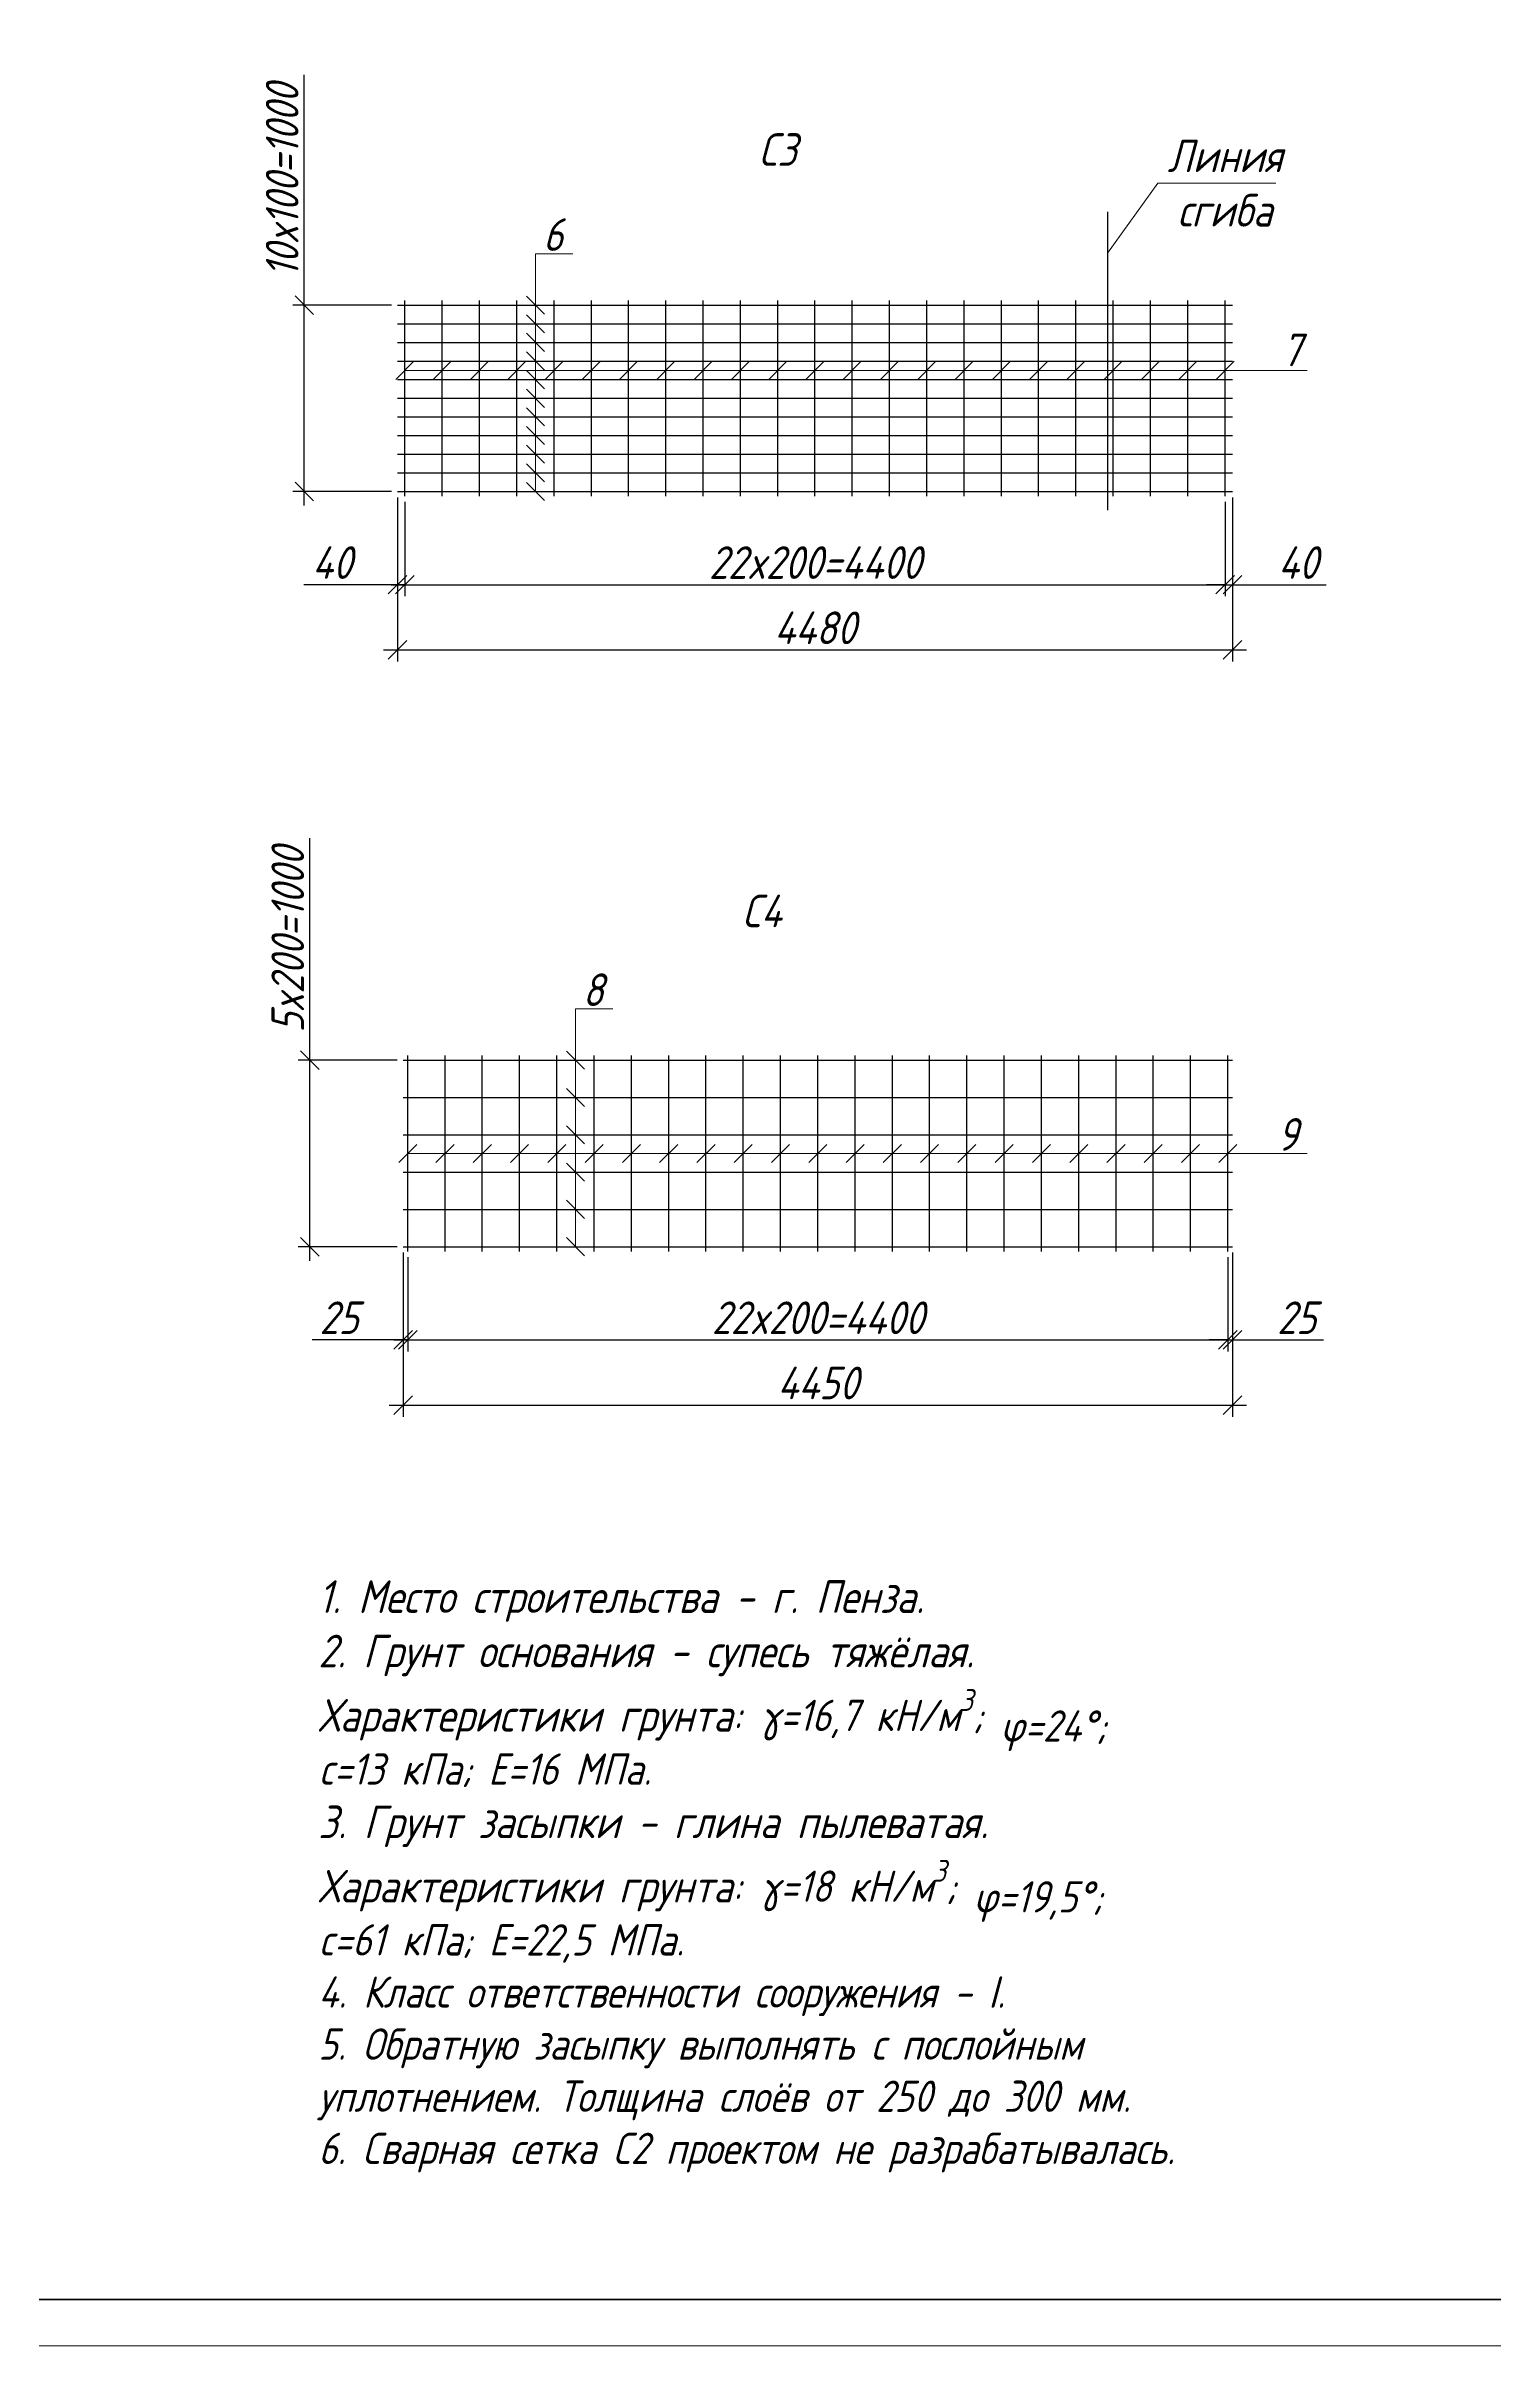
# Model space of a CAD drawing. Header units: millimetres. Extents: x -1004 to 900128, y -352756 to 107728.
# Drawn here: x 444483 to 460021, y 3717 to 28393 of the extents above; entities that cross this region are included whole.
import ezdxf

# ---------------------------------------------------------------- set-up
doc = ezdxf.new("R2010")
doc.units = ezdxf.units.MM
doc.linetypes.add('ACAD_ISO02W100', pattern=[15, 12, -3])
for name, color, linetype, lineweight in [('basic', 95, 'Continuous', 30), ('frame', 173, 'Continuous', 40), ('hatch', 117, 'ACAD_ISO02W100', 25), ('size', 45, 'Continuous', 20), ('text', 13, 'Continuous', 20), ('thin', 153, 'Continuous', 18)]:
    doc.layers.add(name, color=color, linetype=linetype, lineweight=lineweight)
doc.styles.add('Structures', font='isocpeur.ttf', dxfattribs={"width": 0.85, "oblique": 15})
doc.dimstyles.new('structures 3.5 50', dxfattribs={"dimtxt": 3.5, "dimasz": 2, "dimexe": 1.25, "dimexo": 0.625, "dimtad": 1, "dimlfac": 0.5, "dimtxsty": 'Structures', "dimblk": 'OBLIQUE', "dimcen": 2.5, "dimdle": 1.5, "dimadec": 0, "dimazin": 0, "dimtfac": 1, "dimtmove": 0, "dimatfit": 3, "dimfxl": 1, "dimarcsym": 0})

# ---------------------------------------------------------------- blocks, each defined once
blk = doc.blocks.new('_Oblique')
at = {"color": 0, "linetype": 'ByBlock', "lineweight": -2}
blk.add_line((-0.5, -0.5), (0.5, 0.5), dxfattribs=at)
blk = doc.blocks.new('*D679')
at = {"layer": 'Defpoints', "color": 0, "transparency": 16777216}
for p in [(448255, 23614), (448335, 23564), (448255, 22614)]:
    blk.add_point(p, dxfattribs=at)
at = {"layer": 'size', "color": 0, "lineweight": -2, "transparency": 16777216}
for p, q in [((448255, 23551), (448255, 22489)), ((448335, 23501), (448335, 22489)), ((448255, 22614), (447249, 22614)), ((448335, 22614), (448255, 22614)), ((448335, 22614), (448535, 22614))]:
    blk.add_line(p, q, dxfattribs=at)
at = {"layer": 'size', "color": 0, "lineweight": -2, "transparency": 16777216, "xscale": 200, "yscale": 200, "zscale": 200}
blk.add_blockref('_Oblique', (448255, 22614), dxfattribs=at)
at = {"layer": 'size', "color": 0, "lineweight": -2, "transparency": 16777216, "xscale": 200, "yscale": 200, "zscale": 200, "rotation": 180}
blk.add_blockref('_Oblique', (448335, 22614), dxfattribs=at)
at = {"layer": 'size', "color": 0, "transparency": 16777216, "insert": (447552, 22851), "char_height": 350, "attachment_point": 5, "style": 'Structures'}
blk.add_mtext('40', dxfattribs=at)
blk = doc.blocks.new('*D680')
at = {"layer": 'Defpoints', "color": 0, "transparency": 16777216}
for p in [(457135, 23564), (457215, 23614), (457215, 22614)]:
    blk.add_point(p, dxfattribs=at)
at = {"layer": 'size', "color": 0, "lineweight": -2, "transparency": 16777216}
for p, q in [((457135, 23501), (457135, 22489)), ((457215, 23551), (457215, 22489)), ((457135, 22614), (456935, 22614)), ((457135, 22614), (457215, 22614)), ((457215, 22614), (458220, 22614))]:
    blk.add_line(p, q, dxfattribs=at)
at = {"layer": 'size', "color": 0, "lineweight": -2, "transparency": 16777216, "xscale": 200, "yscale": 200, "zscale": 200}
blk.add_blockref('_Oblique', (457135, 22614), dxfattribs=at)
at = {"layer": 'size', "color": 0, "lineweight": -2, "transparency": 16777216, "xscale": 200, "yscale": 200, "zscale": 200, "rotation": 180}
blk.add_blockref('_Oblique', (457215, 22614), dxfattribs=at)
at = {"layer": 'size', "color": 0, "transparency": 16777216, "insert": (457917, 22851), "char_height": 350, "attachment_point": 5, "style": 'Structures'}
blk.add_mtext('40', dxfattribs=at)
blk = doc.blocks.new('*D681')
at = {"layer": 'Defpoints', "color": 0, "transparency": 16777216}
for p in [(448335, 23564), (457135, 23564), (457135, 22614)]:
    blk.add_point(p, dxfattribs=at)
at = {"layer": 'size', "color": 0, "lineweight": -2, "transparency": 16777216}
for p, q in [((448335, 23501), (448335, 22489)), ((457135, 23501), (457135, 22489)), ((448185, 22614), (457285, 22614))]:
    blk.add_line(p, q, dxfattribs=at)
at = {"layer": 'size', "color": 0, "lineweight": -2, "transparency": 16777216, "xscale": 200, "yscale": 200, "zscale": 200, "rotation": 180}
blk.add_blockref('_Oblique', (448335, 22614), dxfattribs=at)
at = {"layer": 'size', "color": 0, "lineweight": -2, "transparency": 16777216, "xscale": 200, "yscale": 200, "zscale": 200}
blk.add_blockref('_Oblique', (457135, 22614), dxfattribs=at)
at = {"layer": 'size', "color": 0, "transparency": 16777216, "insert": (452735, 22851), "char_height": 350, "attachment_point": 5, "style": 'Structures'}
blk.add_mtext('22x200=4400', dxfattribs=at)
blk = doc.blocks.new('*D682')
at = {"layer": 'Defpoints', "color": 0, "transparency": 16777216}
for p in [(448255, 23614), (457215, 23614), (457215, 21914)]:
    blk.add_point(p, dxfattribs=at)
at = {"layer": 'size', "color": 0, "lineweight": -2, "transparency": 16777216}
for p, q in [((448255, 23551), (448255, 21789)), ((457215, 23551), (457215, 21789)), ((448105, 21914), (457365, 21914))]:
    blk.add_line(p, q, dxfattribs=at)
at = {"layer": 'size', "color": 0, "lineweight": -2, "transparency": 16777216, "xscale": 200, "yscale": 200, "zscale": 200, "rotation": 180}
blk.add_blockref('_Oblique', (448255, 21914), dxfattribs=at)
at = {"layer": 'size', "color": 0, "lineweight": -2, "transparency": 16777216, "xscale": 200, "yscale": 200, "zscale": 200}
blk.add_blockref('_Oblique', (457215, 21914), dxfattribs=at)
at = {"layer": 'size', "color": 0, "transparency": 16777216, "insert": (452735, 22151), "char_height": 350, "attachment_point": 5, "style": 'Structures'}
blk.add_mtext('4480', dxfattribs=at)
blk = doc.blocks.new('*D683')
at = {"layer": 'Defpoints', "color": 0, "transparency": 16777216}
for p in [(447255, 25614), (448255, 25614), (448255, 23614)]:
    blk.add_point(p, dxfattribs=at)
at = {"layer": 'size', "color": 0, "lineweight": -2, "transparency": 16777216}
for p, q in [((447255, 25614), (447255, 28085)), ((448192, 25614), (447130, 25614)), ((447255, 23464), (447255, 25614)), ((448192, 23614), (447130, 23614))]:
    blk.add_line(p, q, dxfattribs=at)
at = {"layer": 'size', "color": 0, "lineweight": -2, "transparency": 16777216, "xscale": 200, "yscale": 200, "zscale": 200}
for p, rotation in [((447255, 25614), 90), ((447255, 23614), 270)]:
    blk.add_blockref('_Oblique', p, dxfattribs=dict(at, rotation=rotation))
at = {"layer": 'size', "color": 0, "transparency": 16777216, "insert": (447017, 26949), "char_height": 350, "attachment_point": 5, "rotation": 90, "style": 'Structures'}
blk.add_mtext('10x100=1000', dxfattribs=at)
blk = doc.blocks.new('*U628')
at = {"layer": 'thin'}
blk.add_line((-97, -97), (97, 97), dxfattribs=at)
blk = doc.blocks.new('*U629')
at = {"layer": 'thin', "color": 0, "linetype": 'ByBlock', "lineweight": -2, "transparency": 16777216}
for p in [(0, 0), (400, 0), (800, 0), (1200, 0), (1600, 0), (2000, 0), (2400, 0), (2800, 0), (3200, 0), (3600, 0), (4000, 0), (4400, 0), (4800, 0), (5200, 0), (5600, 0), (6000, 0), (6400, 0), (6800, 0), (7200, 0), (7600, 0), (8000, 0), (8400, 0), (8800, 0)]:
    blk.add_blockref('*U628', p, dxfattribs=at)
blk = doc.blocks.new('*D684')
at = {"layer": 'Defpoints', "color": 0, "transparency": 16777216}
for p in [(447315, 17511), (448315, 17511), (448315, 15511)]:
    blk.add_point(p, dxfattribs=at)
at = {"layer": 'size', "color": 0, "lineweight": -2, "transparency": 16777216}
for p, q in [((447315, 17511), (447315, 19894)), ((448252, 17511), (447190, 17511)), ((447315, 15361), (447315, 17511)), ((448252, 15511), (447190, 15511))]:
    blk.add_line(p, q, dxfattribs=at)
at = {"layer": 'size', "color": 0, "lineweight": -2, "transparency": 16777216, "xscale": 200, "yscale": 200, "zscale": 200}
for p, rotation in [((447315, 17511), 90), ((447315, 15511), 270)]:
    blk.add_blockref('_Oblique', p, dxfattribs=dict(at, rotation=rotation))
at = {"layer": 'size', "color": 0, "transparency": 16777216, "insert": (447077, 18803), "char_height": 350, "attachment_point": 5, "rotation": 90, "style": 'Structures'}
blk.add_mtext('5x200=1000', dxfattribs=at)
blk = doc.blocks.new('*D685')
at = {"layer": 'Defpoints', "color": 0, "transparency": 16777216}
for p in [(448315, 15511), (448365, 15461), (448315, 14511)]:
    blk.add_point(p, dxfattribs=at)
at = {"layer": 'size', "color": 0, "lineweight": -2, "transparency": 16777216}
for p, q in [((448315, 15449), (448315, 14386)), ((448365, 15399), (448365, 14386)), ((448315, 14511), (447339, 14511)), ((448365, 14511), (448315, 14511)), ((448365, 14511), (448565, 14511))]:
    blk.add_line(p, q, dxfattribs=at)
at = {"layer": 'size', "color": 0, "lineweight": -2, "transparency": 16777216, "xscale": 200, "yscale": 200, "zscale": 200}
blk.add_blockref('_Oblique', (448315, 14511), dxfattribs=at)
at = {"layer": 'size', "color": 0, "lineweight": -2, "transparency": 16777216, "xscale": 200, "yscale": 200, "zscale": 200, "rotation": 180}
blk.add_blockref('_Oblique', (448365, 14511), dxfattribs=at)
at = {"layer": 'size', "color": 0, "transparency": 16777216, "insert": (447627, 14749), "char_height": 350, "attachment_point": 5, "style": 'Structures'}
blk.add_mtext('25', dxfattribs=at)
blk = doc.blocks.new('*D686')
at = {"layer": 'Defpoints', "color": 0, "transparency": 16777216}
for p in [(448365, 15461), (457165, 15461), (457165, 14511)]:
    blk.add_point(p, dxfattribs=at)
at = {"layer": 'size', "color": 0, "lineweight": -2, "transparency": 16777216}
for p, q in [((448365, 15399), (448365, 14386)), ((457165, 15399), (457165, 14386)), ((448215, 14511), (457315, 14511))]:
    blk.add_line(p, q, dxfattribs=at)
at = {"layer": 'size', "color": 0, "lineweight": -2, "transparency": 16777216, "xscale": 200, "yscale": 200, "zscale": 200, "rotation": 180}
blk.add_blockref('_Oblique', (448365, 14511), dxfattribs=at)
at = {"layer": 'size', "color": 0, "lineweight": -2, "transparency": 16777216, "xscale": 200, "yscale": 200, "zscale": 200}
blk.add_blockref('_Oblique', (457165, 14511), dxfattribs=at)
at = {"layer": 'size', "color": 0, "transparency": 16777216, "insert": (452765, 14749), "char_height": 350, "attachment_point": 5, "style": 'Structures'}
blk.add_mtext('22x200=4400', dxfattribs=at)
blk = doc.blocks.new('*D687')
at = {"layer": 'Defpoints', "color": 0, "transparency": 16777216}
for p in [(457165, 15461), (457215, 15511), (457215, 14511)]:
    blk.add_point(p, dxfattribs=at)
at = {"layer": 'size', "color": 0, "lineweight": -2, "transparency": 16777216}
for p, q in [((457165, 15399), (457165, 14386)), ((457215, 15449), (457215, 14386)), ((457165, 14511), (456965, 14511)), ((457165, 14511), (457215, 14511)), ((457215, 14511), (458190, 14511))]:
    blk.add_line(p, q, dxfattribs=at)
at = {"layer": 'size', "color": 0, "lineweight": -2, "transparency": 16777216, "xscale": 200, "yscale": 200, "zscale": 200}
blk.add_blockref('_Oblique', (457165, 14511), dxfattribs=at)
at = {"layer": 'size', "color": 0, "lineweight": -2, "transparency": 16777216, "xscale": 200, "yscale": 200, "zscale": 200, "rotation": 180}
blk.add_blockref('_Oblique', (457215, 14511), dxfattribs=at)
at = {"layer": 'size', "color": 0, "transparency": 16777216, "insert": (457903, 14749), "char_height": 350, "attachment_point": 5, "style": 'Structures'}
blk.add_mtext('25', dxfattribs=at)
blk = doc.blocks.new('*D688')
at = {"layer": 'Defpoints', "color": 0, "transparency": 16777216}
for p in [(448315, 15511), (457215, 15511), (457215, 13811)]:
    blk.add_point(p, dxfattribs=at)
at = {"layer": 'size', "color": 0, "lineweight": -2, "transparency": 16777216}
for p, q in [((448315, 15449), (448315, 13686)), ((457215, 15449), (457215, 13686)), ((448165, 13811), (457365, 13811))]:
    blk.add_line(p, q, dxfattribs=at)
at = {"layer": 'size', "color": 0, "lineweight": -2, "transparency": 16777216, "xscale": 200, "yscale": 200, "zscale": 200, "rotation": 180}
blk.add_blockref('_Oblique', (448315, 13811), dxfattribs=at)
at = {"layer": 'size', "color": 0, "lineweight": -2, "transparency": 16777216, "xscale": 200, "yscale": 200, "zscale": 200}
blk.add_blockref('_Oblique', (457215, 13811), dxfattribs=at)
at = {"layer": 'size', "color": 0, "transparency": 16777216, "insert": (452765, 14049), "char_height": 350, "attachment_point": 5, "style": 'Structures'}
blk.add_mtext('4450', dxfattribs=at)
blk = doc.blocks.new('*U630')
at = {"layer": 'thin'}
blk.add_line((-97, -97), (97, 97), dxfattribs=at)
blk = doc.blocks.new('*U631')
at = {"layer": 'thin', "color": 0, "linetype": 'ByBlock', "lineweight": -2, "transparency": 16777216}
for p in [(0, 0), (400, 0), (800, 0), (1200, 0), (1600, 0), (2000, 0), (2400, 0), (2800, 0), (3200, 0), (3600, 0), (4000, 0), (4400, 0), (4800, 0), (5200, 0), (5600, 0), (6000, 0), (6400, 0), (6800, 0), (7200, 0), (7600, 0), (8000, 0), (8400, 0), (8800, 0)]:
    blk.add_blockref('*U630', p, dxfattribs=at)

msp = doc.modelspace()

# ---------------------------------------------------------------- linework, layer by layer
at = {"layer": 'basic'}
for p, q in [((448334.678, 23563.557), (448334.678, 25663.557)), ((448734.678, 23563.557), (448734.678, 25663.557)), ((449134.678, 23563.557), (449134.678, 25663.557)), ((449534.678, 23563.557), (449534.678, 25663.557)), ((449934.678, 23563.557), (449934.678, 25663.557)), ((450334.678, 23563.557), (450334.678, 25663.557)), ((450734.678, 23563.557), (450734.678, 25663.557)), ((451134.678, 23563.557), (451134.678, 25663.557)), ((451534.678, 23563.557), (451534.678, 25663.557)), ((451934.678, 23563.557), (451934.678, 25663.557)), ((452334.678, 23563.557), (452334.678, 25663.557)), ((452734.678, 23563.557), (452734.678, 25663.557)), ((453134.678, 23563.557), (453134.678, 25663.557)), ((453534.678, 23563.557), (453534.678, 25663.557)), ((453934.678, 23563.557), (453934.678, 25663.557)), ((454334.678, 23563.557), (454334.678, 25663.557)), ((454734.678, 23563.557), (454734.678, 25663.557)), ((455134.678, 23563.557), (455134.678, 25663.557)), ((455534.678, 23563.557), (455534.678, 25663.557)), ((455934.678, 23563.557), (455934.678, 25663.557)), ((456334.678, 23563.557), (456334.678, 25663.557)), ((456734.678, 23563.557), (456734.678, 25663.557)), ((457134.678, 23563.557), (457134.678, 25663.557)), ((448254.678, 25613.557), (457214.678, 25613.557)), ((448254.678, 25413.557), (457214.678, 25413.557)), ((448254.678, 25213.557), (457214.678, 25213.557)), ((448254.678, 25013.557), (457214.678, 25013.557)), ((448254.678, 24813.557), (457214.678, 24813.557)), ((448254.678, 24613.557), (457214.678, 24613.557)), ((448254.678, 24413.557), (457214.678, 24413.557)), ((448254.678, 24213.557), (457214.678, 24213.557)), ((448254.678, 24013.557), (457214.678, 24013.557)), ((448254.678, 23813.557), (457214.678, 23813.557)), ((448254.678, 23613.557), (457214.678, 23613.557)), ((448364.678, 15461.472), (448364.678, 17561.472)), ((448764.678, 15461.472), (448764.678, 17561.472)), ((449164.678, 15461.472), (449164.678, 17561.472)), ((449564.678, 15461.472), (449564.678, 17561.472)), ((449964.678, 15461.472), (449964.678, 17561.472)), ((450364.678, 15461.472), (450364.678, 17561.472)), ((450764.678, 15461.472), (450764.678, 17561.472)), ((451164.678, 15461.472), (451164.678, 17561.472)), ((451564.678, 15461.472), (451564.678, 17561.472)), ((451964.678, 15461.472), (451964.678, 17561.472)), ((452364.678, 15461.472), (452364.678, 17561.472)), ((452764.678, 15461.472), (452764.678, 17561.472)), ((453164.678, 15461.472), (453164.678, 17561.472)), ((453564.678, 15461.472), (453564.678, 17561.472)), ((453964.678, 15461.472), (453964.678, 17561.472)), ((454364.678, 15461.472), (454364.678, 17561.472)), ((454764.678, 15461.472), (454764.678, 17561.472)), ((455164.678, 15461.472), (455164.678, 17561.472)), ((455564.678, 15461.472), (455564.678, 17561.472)), ((455964.678, 15461.472), (455964.678, 17561.472)), ((456364.678, 15461.472), (456364.678, 17561.472)), ((456764.678, 15461.472), (456764.678, 17561.472)), ((457164.678, 15461.472), (457164.678, 17561.472)), ((448314.678, 17511.472), (457214.678, 17511.472)), ((448314.678, 17111.472), (457214.678, 17111.472)), ((448314.678, 16711.472), (457214.678, 16711.472)), ((448314.678, 16311.472), (457214.678, 16311.472)), ((448314.678, 15911.472), (457214.678, 15911.472)), ((448314.678, 15511.472), (457214.678, 15511.472))]:
    msp.add_line(p, q, dxfattribs=at)
at = {"layer": 'frame'}
msp.add_line((479751.241, 4217.125), (422851.241, 4217.125), dxfattribs=at)
at = {"layer": 'hatch', "ltscale": 0.3}
msp.add_line((455874.678, 26613.557), (455874.678, 23413.557), dxfattribs=at)
at = {"layer": 'thin'}
for p, q in [((455874.678, 26171.151), (456414.469, 26923)), ((456414.469, 26923), (457678.952, 26923)), ((449734.678, 23613.557), (449734.678, 26163.557)), ((450134.678, 26163.557), (449734.678, 26163.557)), ((449831.905, 25516.33), (449637.45, 25710.784)), ((449831.905, 25316.33), (449637.45, 25510.784)), ((449831.905, 25116.33), (449637.45, 25310.784)), ((449831.905, 24916.33), (449637.45, 25110.784)), ((448334.678, 24913.557), (458015.313, 24913.557)), ((449831.905, 24716.33), (449637.45, 24910.784)), ((449831.905, 24516.33), (449637.45, 24710.784)), ((449831.905, 24316.33), (449637.45, 24510.784)), ((449831.905, 24116.33), (449637.45, 24310.784)), ((449831.905, 23916.33), (449637.45, 24110.784)), ((449831.905, 23716.33), (449637.45, 23910.784)), ((449831.905, 23516.33), (449637.45, 23710.784)), ((450164.678, 15511.472), (450164.678, 18061.472)), ((450564.678, 18061.472), (450164.678, 18061.472)), ((450261.905, 17414.245), (450067.45, 17608.699)), ((450261.905, 17014.245), (450067.45, 17208.699)), ((450261.905, 16614.245), (450067.45, 16808.699)), ((448364.678, 16511.472), (458015.313, 16511.472)), ((450261.905, 16214.245), (450067.45, 16408.699)), ((450261.905, 15814.245), (450067.45, 16008.699)), ((450261.905, 15414.245), (450067.45, 15608.699)), ((480251.241, 3717.125), (420851.241, 3717.125))]:
    msp.add_line(p, q, dxfattribs=at)

# ---------------------------------------------------------------- block references
for name, p in [('*U629', (448334.678, 24913.557)), ('*U631', (448364.678, 16511.472))]:
    msp.add_blockref(name, p, dxfattribs=at)

# ---------------------------------------------------------------- texts
at = {"layer": 'text', "char_height": 350, "style": 'Structures'}
for s, insert, width, attachment_point in [('С3', (452334.678, 27282.054), 793.67855, 5), ('Линия \\Pсгиба', (457133.319, 26923), 1343.47738, 5), ('6', (449923.203, 26370.271), 350, 5), ('7', (457848.3, 25132.592), 793.67855, 5), ('С4', (452164.678, 19113.039), 793.67855, 5), ('8', (450353.203, 18268.185), 350, 5), ('9', (457804.679, 16716.205), 793.67855, 5), ('\\A1;1. Место строительства - г. Пенза.\\P2. Грунт основания - супесь тяжёлая.\\PХарактеристики грунта: {\\H0.95833x;γ=16,7 кН/м\\H0.7x;\\S3^ ;\\H1.42857x;; \\A0;φ=24%%D; \\Pc=13 кПа; E=16 МПа.\\P}3. Грунт засыпки - глина пылеватая.\\PХарактеристики грунта: {\\H0.95833x;γ=18 кН/м\\H0.7x;\\S3^ ;\\H1.42857x;; \\A0;φ=19,5%%D; \\Pc=61 кПа; E=22,5 МПа.\\P4. Класс ответственности сооружения - I.\\P5. Обратную засыпку выполнять с послойным уплотнением. Толщина слоёв от 250 до 300 мм.\\P6. Сварная сетка С2 проектом не разрабатывалась.}', (447404.884, 8755.435), 9693.35693, 4)]:
    msp.add_mtext(s, dxfattribs=dict(at, insert=insert, width=width, attachment_point=attachment_point))

# ---------------------------------------------------------------- dimensions: what is measured, and where the dimension line sits
at = {"layer": 'size'}
for base, p1, p2, text, picture, middle in [((447254.678, 25613.557), (448254.678, 23613.557), (448254.678, 25613.557), '10x100=<>', '*D683', (447017.178, 26949.323)), ((447314.678, 17511.472), (448314.678, 15511.472), (448314.678, 17511.472), '5x200=<>', '*D684', (447077.178, 18802.613))]:
    dim = msp.add_linear_dim(base=base, p1=p1, p2=p2, angle=90, text=text, dimstyle='structures 3.5 50', dxfattribs=at)
    dim.commit()
    dim.dimension.update_dxf_attribs({"geometry": picture, "text_midpoint": middle})
for base, p1, p2, picture, middle in [((448254.678, 22613.557), (448334.678, 23563.557), (448254.678, 23613.557), '*D679', (447551.911, 22851.057)), ((457214.678, 22613.557), (457134.678, 23563.557), (457214.678, 23613.557), '*D680', (457917.444, 22851.057)), ((448314.678, 14511.472), (448364.678, 15461.472), (448314.678, 15511.472), '*D685', (447626.786, 14748.972)), ((457214.678, 14511.472), (457164.678, 15461.472), (457214.678, 15511.472), '*D687', (457902.569, 14748.972))]:
    dim = msp.add_linear_dim(base=base, p1=p1, p2=p2, dimstyle='structures 3.5 50', dxfattribs=at)
    dim.commit()
    dim.dimension.update_dxf_attribs({"geometry": picture, "text_midpoint": middle})
for base, p1, p2, text, picture, middle in [((457214.678, 21913.557), (448254.678, 23613.557), (457214.678, 23613.557), '4480', '*D682', (452734.678, 22151.057)), ((457134.678, 22613.557), (448334.678, 23563.557), (457134.678, 23563.557), '22x200=4400', '*D681', (452734.678, 22851.057)), ((457214.678, 13811.472), (448314.678, 15511.472), (457214.678, 15511.472), '4450', '*D688', (452764.678, 14048.972)), ((457164.678, 14511.472), (448364.678, 15461.472), (457164.678, 15461.472), '22x200=4400', '*D686', (452764.678, 14748.972))]:
    dim = msp.add_linear_dim(base=base, p1=p1, p2=p2, text=text, dimstyle='structures 3.5 50', dxfattribs=at)
    dim.commit()
    dim.dimension.update_dxf_attribs({"geometry": picture, "text_midpoint": middle})

doc.saveas('drawing.dxf')
